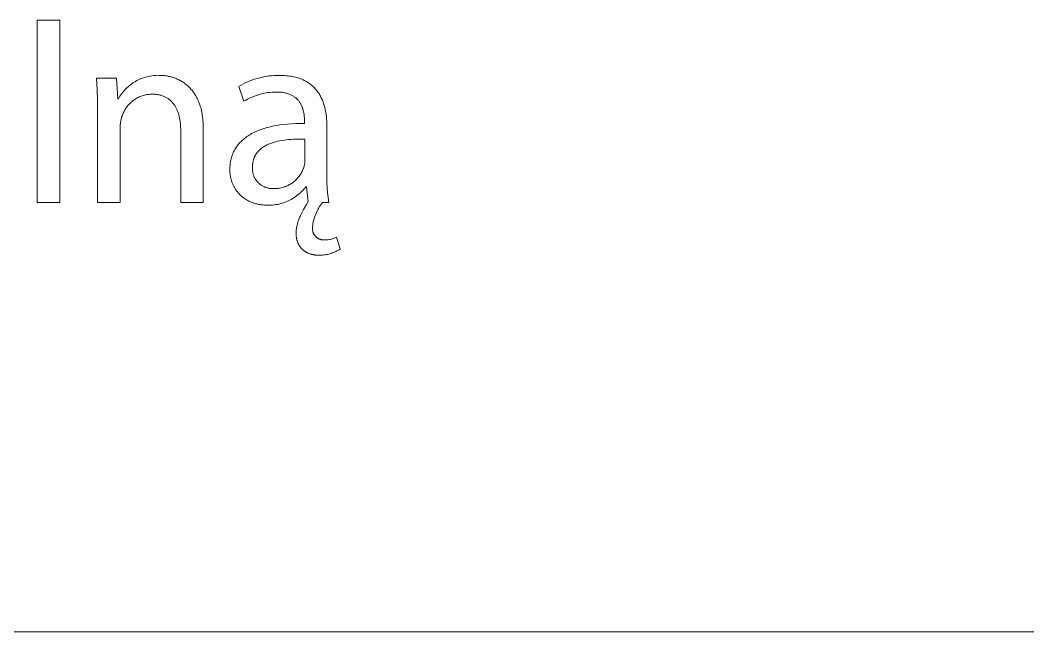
# Model space of a CAD drawing. Header units: millimetres. Extents: x 1348 to 6197, y -150 to 3238.
# Drawn here: x 5793.9 to 5984.7, y -149.9 to -34.2 of the extents above; entities that cross this region are included whole.
import ezdxf

# ---------------------------------------------------------------- set-up
doc = ezdxf.new("R2010")
doc.units = ezdxf.units.MM
doc.header["$MEASUREMENT"] = 0
doc.layers.add('Domyślny', color=7, linetype='Continuous', true_color=0x000000)

msp = doc.modelspace()

# ---------------------------------------------------------------- linework, layer by layer
at = {"layer": 'Domyślny', "color": 18, "lineweight": 15, "true_color": 0x000000}
for p, q in [((5797.17, -34.17), (5801.43, -34.17)), ((5797.17, -68.64), (5797.17, -34.17)), ((5801.43, -34.17), (5801.43, -68.64)), ((5808.51, -47.26), (5808.39, -45.14)), ((5808.39, -45.14), (5812.19, -45.14)), ((5812.19, -45.14), (5812.43, -49.03)), ((5815.54, -45.89), (5815.79, -45.74)), ((5815.79, -45.74), (5816.05, -45.6)), ((5816.05, -45.6), (5816.31, -45.46)), ((5816.31, -45.46), (5816.58, -45.34)), ((5816.58, -45.34), (5816.85, -45.23)), ((5816.85, -45.23), (5817.12, -45.12)), ((5817.12, -45.12), (5817.4, -45.03)), ((5817.4, -45.03), (5817.68, -44.94)), ((5817.68, -44.94), (5817.96, -44.86)), ((5817.96, -44.86), (5818.25, -44.8)), ((5818.25, -44.8), (5818.54, -44.74)), ((5818.54, -44.74), (5818.83, -44.69)), ((5818.83, -44.69), (5819.12, -44.66)), ((5819.12, -44.66), (5819.41, -44.63)), ((5819.41, -44.63), (5819.71, -44.61)), ((5819.71, -44.61), (5820, -44.6)), ((5820, -44.6), (5820.29, -44.61)), ((5820.29, -44.61), (5820.45, -44.61)), ((5820.45, -44.61), (5820.6, -44.61)), ((5820.6, -44.61), (5820.76, -44.62)), ((5820.76, -44.62), (5820.92, -44.63)), ((5820.92, -44.63), (5821.09, -44.64)), ((5821.09, -44.64), (5821.25, -44.66)), ((5821.25, -44.66), (5821.42, -44.68)), ((5821.42, -44.68), (5821.59, -44.71)), ((5821.59, -44.71), (5821.75, -44.73)), ((5821.75, -44.73), (5821.93, -44.77)), ((5821.93, -44.77), (5822.1, -44.8)), ((5822.1, -44.8), (5822.27, -44.84)), ((5822.27, -44.84), (5822.44, -44.88)), ((5822.44, -44.88), (5822.62, -44.93)), ((5822.62, -44.93), (5822.79, -44.98)), ((5822.79, -44.98), (5822.97, -45.04)), ((5822.97, -45.04), (5823.14, -45.1)), ((5823.14, -45.1), (5823.31, -45.16)), ((5823.31, -45.16), (5823.49, -45.23)), ((5823.49, -45.23), (5823.66, -45.31)), ((5823.66, -45.31), (5823.84, -45.38)), ((5823.84, -45.38), (5824.01, -45.47)), ((5824.01, -45.47), (5824.18, -45.56)), ((5824.18, -45.56), (5824.35, -45.65)), ((5824.35, -45.65), (5824.52, -45.75)), ((5824.52, -45.75), (5824.69, -45.85)), ((5836.68, -45.98), (5837.14, -45.78)), ((5837.14, -45.78), (5837.61, -45.59)), ((5837.61, -45.59), (5838.08, -45.41)), ((5838.08, -45.41), (5838.56, -45.26)), ((5838.56, -45.26), (5839.05, -45.12)), ((5839.05, -45.12), (5839.54, -44.99)), ((5839.54, -44.99), (5840.04, -44.89)), ((5840.04, -44.89), (5840.53, -44.8)), ((5840.53, -44.8), (5841.03, -44.73)), ((5841.03, -44.73), (5841.54, -44.67)), ((5841.54, -44.67), (5842.04, -44.63)), ((5842.04, -44.63), (5842.55, -44.61)), ((5842.55, -44.61), (5843.05, -44.61)), ((5843.05, -44.61), (5843.39, -44.62)), ((5843.39, -44.62), (5843.71, -44.63)), ((5843.71, -44.63), (5844.03, -44.64)), ((5844.03, -44.64), (5844.34, -44.67)), ((5844.34, -44.67), (5844.64, -44.7)), ((5844.64, -44.7), (5844.94, -44.74)), ((5844.94, -44.74), (5845.22, -44.78)), ((5845.22, -44.78), (5845.5, -44.83)), ((5845.5, -44.83), (5845.77, -44.89)), ((5845.77, -44.89), (5846.04, -44.95)), ((5846.04, -44.95), (5846.3, -45.02)), ((5846.3, -45.02), (5846.55, -45.1)), ((5846.55, -45.1), (5846.79, -45.18)), ((5846.79, -45.18), (5847.03, -45.26)), ((5847.03, -45.26), (5847.26, -45.36)), ((5847.26, -45.36), (5847.48, -45.45)), ((5847.48, -45.45), (5847.7, -45.56)), ((5847.7, -45.56), (5847.91, -45.66)), ((5847.91, -45.66), (5848.11, -45.78)), ((5848.11, -45.78), (5848.31, -45.89)), ((5808.58, -49.39), (5808.51, -47.26)), ((5813.35, -47.82), (5813.53, -47.59)), ((5813.53, -47.59), (5813.73, -47.37)), ((5813.73, -47.37), (5813.93, -47.16)), ((5813.93, -47.16), (5814.14, -46.96)), ((5814.14, -46.96), (5814.36, -46.76)), ((5814.36, -46.76), (5814.58, -46.57)), ((5814.58, -46.57), (5814.81, -46.39)), ((5814.81, -46.39), (5815.05, -46.21)), ((5815.05, -46.21), (5815.29, -46.04)), ((5815.29, -46.04), (5815.54, -45.89)), ((5824.69, -45.85), (5824.86, -45.96)), ((5824.86, -45.96), (5825.02, -46.08)), ((5825.02, -46.08), (5825.19, -46.2)), ((5825.19, -46.2), (5825.35, -46.32)), ((5825.35, -46.32), (5825.51, -46.45)), ((5825.51, -46.45), (5825.67, -46.59)), ((5825.67, -46.59), (5825.82, -46.73)), ((5825.82, -46.73), (5825.97, -46.88)), ((5825.97, -46.88), (5826.12, -47.04)), ((5826.12, -47.04), (5826.27, -47.2)), ((5826.27, -47.2), (5826.41, -47.37)), ((5826.41, -47.37), (5826.55, -47.54)), ((5826.55, -47.54), (5826.69, -47.72)), ((5835.34, -46.7), (5835.77, -46.44)), ((5836.3, -49.52), (5835.34, -46.7)), ((5835.77, -46.44), (5836.22, -46.21)), ((5836.22, -46.21), (5836.68, -45.98)), ((5848.31, -45.89), (5848.5, -46.02)), ((5848.5, -46.02), (5848.69, -46.14)), ((5848.69, -46.14), (5848.86, -46.28)), ((5848.86, -46.28), (5849.04, -46.41)), ((5849.04, -46.41), (5849.2, -46.56)), ((5849.2, -46.56), (5849.37, -46.7)), ((5849.37, -46.7), (5849.52, -46.85)), ((5849.52, -46.85), (5849.67, -47)), ((5849.67, -47), (5849.81, -47.16)), ((5849.81, -47.16), (5849.95, -47.32)), ((5849.95, -47.32), (5850.09, -47.49)), ((5850.09, -47.49), (5850.21, -47.66)), ((5850.21, -47.66), (5850.34, -47.83)), ((5808.58, -51.52), (5808.58, -49.39)), ((5812.43, -49.03), (5812.53, -49.03)), ((5812.53, -49.03), (5812.67, -48.78)), ((5812.67, -48.78), (5812.83, -48.53)), ((5812.83, -48.53), (5812.99, -48.29)), ((5812.99, -48.29), (5813.17, -48.05)), ((5813.17, -48.05), (5813.35, -47.82)), ((5815.07, -49.59), (5814.91, -49.73)), ((5815.23, -49.46), (5815.07, -49.59)), ((5815.39, -49.33), (5815.23, -49.46)), ((5815.56, -49.21), (5815.39, -49.33)), ((5815.74, -49.09), (5815.56, -49.21)), ((5815.92, -48.99), (5815.74, -49.09)), ((5816.1, -48.88), (5815.92, -48.99)), ((5816.29, -48.79), (5816.1, -48.88)), ((5816.47, -48.7), (5816.29, -48.79)), ((5816.67, -48.62), (5816.47, -48.7)), ((5816.86, -48.54), (5816.67, -48.62)), ((5817.06, -48.47), (5816.86, -48.54)), ((5817.26, -48.41), (5817.06, -48.47)), ((5817.46, -48.35), (5817.26, -48.41)), ((5817.66, -48.3), (5817.46, -48.35)), ((5817.87, -48.26), (5817.66, -48.3)), ((5818.07, -48.23), (5817.87, -48.26)), ((5818.28, -48.2), (5818.07, -48.23)), ((5818.49, -48.18), (5818.28, -48.2)), ((5818.69, -48.17), (5818.49, -48.18)), ((5818.9, -48.16), (5818.69, -48.17)), ((5819.09, -48.16), (5818.9, -48.16)), ((5819.27, -48.17), (5819.09, -48.16)), ((5819.45, -48.18), (5819.27, -48.17)), ((5819.62, -48.2), (5819.45, -48.18)), ((5819.8, -48.22), (5819.62, -48.2)), ((5819.96, -48.24), (5819.8, -48.22)), ((5820.13, -48.27), (5819.96, -48.24)), ((5820.29, -48.3), (5820.13, -48.27)), ((5820.44, -48.34), (5820.29, -48.3)), ((5820.6, -48.38), (5820.44, -48.34)), ((5820.75, -48.43), (5820.6, -48.38)), ((5820.89, -48.48), (5820.75, -48.43)), ((5821.03, -48.53), (5820.89, -48.48)), ((5821.17, -48.59), (5821.03, -48.53)), ((5821.31, -48.65), (5821.17, -48.59)), ((5821.44, -48.71), (5821.31, -48.65)), ((5821.57, -48.78), (5821.44, -48.71)), ((5821.7, -48.85), (5821.57, -48.78)), ((5821.82, -48.93), (5821.7, -48.85)), ((5821.94, -49.01), (5821.82, -48.93)), ((5822.05, -49.09), (5821.94, -49.01)), ((5822.16, -49.17), (5822.05, -49.09)), ((5822.27, -49.26), (5822.16, -49.17)), ((5822.38, -49.36), (5822.27, -49.26)), ((5822.48, -49.45), (5822.38, -49.36)), ((5822.58, -49.55), (5822.48, -49.45)), ((5822.68, -49.65), (5822.58, -49.55)), ((5826.69, -47.72), (5826.83, -47.91)), ((5826.83, -47.91), (5826.96, -48.1)), ((5826.96, -48.1), (5827.08, -48.3)), ((5827.08, -48.3), (5827.21, -48.51)), ((5827.21, -48.51), (5827.32, -48.72)), ((5827.32, -48.72), (5827.44, -48.94)), ((5827.44, -48.94), (5827.55, -49.17)), ((5827.55, -49.17), (5827.65, -49.41)), ((5827.65, -49.41), (5827.75, -49.65)), ((5836.65, -49.31), (5836.3, -49.52)), ((5837, -49.12), (5836.65, -49.31)), ((5837.36, -48.94), (5837, -49.12)), ((5837.73, -48.77), (5837.36, -48.94)), ((5838.1, -48.61), (5837.73, -48.77)), ((5838.48, -48.47), (5838.1, -48.61)), ((5838.86, -48.34), (5838.48, -48.47)), ((5839.24, -48.22), (5838.86, -48.34)), ((5839.63, -48.11), (5839.24, -48.22)), ((5840.02, -48.02), (5839.63, -48.11)), ((5840.42, -47.94), (5840.02, -48.02)), ((5840.82, -47.88), (5840.42, -47.94)), ((5841.22, -47.83), (5840.82, -47.88)), ((5841.62, -47.79), (5841.22, -47.83)), ((5842.02, -47.77), (5841.62, -47.79)), ((5842.42, -47.76), (5842.02, -47.77)), ((5842.65, -47.76), (5842.42, -47.76)), ((5842.86, -47.77), (5842.65, -47.76)), ((5843.07, -47.78), (5842.86, -47.77)), ((5843.27, -47.8), (5843.07, -47.78)), ((5843.47, -47.82), (5843.27, -47.8)), ((5843.66, -47.85), (5843.47, -47.82)), ((5843.85, -47.88), (5843.66, -47.85)), ((5844.03, -47.92), (5843.85, -47.88)), ((5844.21, -47.95), (5844.03, -47.92)), ((5844.37, -48), (5844.21, -47.95)), ((5844.54, -48.05), (5844.37, -48)), ((5844.7, -48.1), (5844.54, -48.05)), ((5844.85, -48.15), (5844.7, -48.1)), ((5845, -48.21), (5844.85, -48.15)), ((5845.14, -48.27), (5845, -48.21)), ((5845.28, -48.34), (5845.14, -48.27)), ((5845.41, -48.41), (5845.28, -48.34)), ((5845.54, -48.48), (5845.41, -48.41)), ((5845.67, -48.55), (5845.54, -48.48)), ((5845.79, -48.63), (5845.67, -48.55)), ((5845.9, -48.71), (5845.79, -48.63)), ((5846.01, -48.8), (5845.9, -48.71)), ((5846.12, -48.88), (5846.01, -48.8)), ((5846.22, -48.97), (5846.12, -48.88)), ((5846.32, -49.06), (5846.22, -48.97)), ((5846.41, -49.16), (5846.32, -49.06)), ((5846.5, -49.25), (5846.41, -49.16)), ((5846.58, -49.35), (5846.5, -49.25)), ((5846.67, -49.45), (5846.58, -49.35)), ((5846.74, -49.55), (5846.67, -49.45)), ((5846.82, -49.65), (5846.74, -49.55)), ((5850.34, -47.83), (5850.45, -48)), ((5850.45, -48), (5850.57, -48.18)), ((5850.57, -48.18), (5850.67, -48.36)), ((5850.67, -48.36), (5850.78, -48.55)), ((5850.78, -48.55), (5850.87, -48.74)), ((5850.87, -48.74), (5850.97, -48.93)), ((5850.97, -48.93), (5851.05, -49.12)), ((5851.05, -49.12), (5851.14, -49.31)), ((5851.14, -49.31), (5851.22, -49.51)), ((5851.22, -49.51), (5851.29, -49.71)), ((5813.63, -51.36), (5813.53, -51.55)), ((5813.73, -51.18), (5813.63, -51.36)), ((5813.84, -51), (5813.73, -51.18)), ((5813.95, -50.83), (5813.84, -51)), ((5814.07, -50.66), (5813.95, -50.83)), ((5814.2, -50.49), (5814.07, -50.66)), ((5814.33, -50.33), (5814.2, -50.49)), ((5814.47, -50.17), (5814.33, -50.33)), ((5814.61, -50.02), (5814.47, -50.17)), ((5814.76, -49.87), (5814.61, -50.02)), ((5814.91, -49.73), (5814.76, -49.87)), ((5822.77, -49.76), (5822.68, -49.65)), ((5822.86, -49.87), (5822.77, -49.76)), ((5822.95, -49.98), (5822.86, -49.87)), ((5823.04, -50.09), (5822.95, -49.98)), ((5823.12, -50.21), (5823.04, -50.09)), ((5823.2, -50.33), (5823.12, -50.21)), ((5823.27, -50.45), (5823.2, -50.33)), ((5823.35, -50.58), (5823.27, -50.45)), ((5823.42, -50.7), (5823.35, -50.58)), ((5823.48, -50.83), (5823.42, -50.7)), ((5823.55, -50.97), (5823.48, -50.83)), ((5823.61, -51.1), (5823.55, -50.97)), ((5823.67, -51.24), (5823.61, -51.1)), ((5823.72, -51.38), (5823.67, -51.24)), ((5823.78, -51.52), (5823.72, -51.38)), ((5827.75, -49.65), (5827.85, -49.9)), ((5827.85, -49.9), (5827.94, -50.16)), ((5827.94, -50.16), (5828.03, -50.42)), ((5828.03, -50.42), (5828.11, -50.69)), ((5828.11, -50.69), (5828.18, -50.97)), ((5828.18, -50.97), (5828.25, -51.26)), ((5828.25, -51.26), (5828.31, -51.56)), ((5846.89, -49.76), (5846.82, -49.65)), ((5846.95, -49.86), (5846.89, -49.76)), ((5847.02, -49.97), (5846.95, -49.86)), ((5847.08, -50.08), (5847.02, -49.97)), ((5847.14, -50.18), (5847.08, -50.08)), ((5847.19, -50.29), (5847.14, -50.18)), ((5847.24, -50.41), (5847.19, -50.29)), ((5847.29, -50.52), (5847.24, -50.41)), ((5847.33, -50.63), (5847.29, -50.52)), ((5847.37, -50.74), (5847.33, -50.63)), ((5847.41, -50.86), (5847.37, -50.74)), ((5847.45, -50.97), (5847.41, -50.86)), ((5847.48, -51.08), (5847.45, -50.97)), ((5847.52, -51.2), (5847.48, -51.08)), ((5847.54, -51.31), (5847.52, -51.2)), ((5847.57, -51.42), (5847.54, -51.31)), ((5847.6, -51.54), (5847.57, -51.42)), ((5851.29, -49.71), (5851.36, -49.91)), ((5851.36, -49.91), (5851.43, -50.12)), ((5851.43, -50.12), (5851.49, -50.33)), ((5851.49, -50.33), (5851.55, -50.53)), ((5851.55, -50.53), (5851.6, -50.74)), ((5851.6, -50.74), (5851.65, -50.95)), ((5851.65, -50.95), (5851.7, -51.17)), ((5851.7, -51.17), (5851.74, -51.38)), ((5851.74, -51.38), (5851.78, -51.6)), ((5808.58, -68.65), (5808.58, -51.52)), ((5812.97, -53.31), (5812.94, -53.51)), ((5813.01, -53.11), (5812.97, -53.31)), ((5813.05, -52.91), (5813.01, -53.11)), ((5813.1, -52.71), (5813.05, -52.91)), ((5813.15, -52.52), (5813.1, -52.71)), ((5813.22, -52.32), (5813.15, -52.52)), ((5813.29, -52.12), (5813.22, -52.32)), ((5813.36, -51.93), (5813.29, -52.12)), ((5813.44, -51.74), (5813.36, -51.93)), ((5813.53, -51.55), (5813.44, -51.74)), ((5823.83, -51.66), (5823.78, -51.52)), ((5823.88, -51.81), (5823.83, -51.66)), ((5823.92, -51.96), (5823.88, -51.81)), ((5823.97, -52.11), (5823.92, -51.96)), ((5824.01, -52.26), (5823.97, -52.11)), ((5824.04, -52.42), (5824.01, -52.26)), ((5824.11, -52.73), (5824.04, -52.42)), ((5824.17, -53.05), (5824.11, -52.73)), ((5824.22, -53.38), (5824.17, -53.05)), ((5824.26, -53.72), (5824.22, -53.38)), ((5828.31, -51.56), (5828.37, -51.86)), ((5828.37, -51.86), (5828.42, -52.18)), ((5828.42, -52.18), (5828.47, -52.5)), ((5828.47, -52.5), (5828.5, -52.83)), ((5828.5, -52.83), (5828.53, -53.17)), ((5828.53, -53.17), (5828.56, -53.51)), ((5847.64, -51.76), (5847.6, -51.54)), ((5847.67, -51.98), (5847.64, -51.76)), ((5847.7, -52.2), (5847.67, -51.98)), ((5847.72, -52.41), (5847.7, -52.2)), ((5847.74, -52.62), (5847.72, -52.41)), ((5847.75, -52.82), (5847.74, -52.62)), ((5847.75, -53.02), (5847.75, -52.82)), ((5847.75, -53.2), (5847.75, -53.02)), ((5847.75, -53.69), (5847.75, -53.2)), ((5851.78, -51.6), (5851.84, -52.03)), ((5851.84, -52.03), (5851.9, -52.47)), ((5851.9, -52.47), (5851.94, -52.91)), ((5851.94, -52.91), (5851.96, -53.35)), ((5851.96, -53.35), (5851.98, -53.79)), ((5812.89, -53.91), (5812.88, -54.12)), ((5812.88, -54.12), (5812.88, -54.32)), ((5812.88, -54.32), (5812.88, -54.52)), ((5812.88, -54.52), (5812.88, -68.65)), ((5812.91, -53.71), (5812.89, -53.91)), ((5812.94, -53.51), (5812.91, -53.71)), ((5824.29, -54.06), (5824.26, -53.72)), ((5824.31, -54.4), (5824.29, -54.06)), ((5824.33, -54.75), (5824.31, -54.4)), ((5824.33, -55.1), (5824.33, -54.75)), ((5824.33, -68.65), (5824.33, -55.1)), ((5828.56, -53.51), (5828.58, -53.87)), ((5828.58, -53.87), (5828.59, -54.23)), ((5828.59, -54.23), (5828.59, -54.6)), ((5828.59, -54.6), (5828.59, -68.65)), ((5838.24, -55.39), (5838.5, -55.27)), ((5838.5, -55.27), (5838.76, -55.15)), ((5838.76, -55.15), (5839.03, -55.04)), ((5839.03, -55.04), (5839.3, -54.94)), ((5839.3, -54.94), (5839.58, -54.83)), ((5839.58, -54.83), (5839.87, -54.73)), ((5839.87, -54.73), (5840.16, -54.64)), ((5840.16, -54.64), (5840.46, -54.55)), ((5840.46, -54.55), (5840.77, -54.46)), ((5840.77, -54.46), (5841.08, -54.38)), ((5841.08, -54.38), (5841.72, -54.23)), ((5841.72, -54.23), (5842.39, -54.1)), ((5842.39, -54.1), (5843.09, -53.99)), ((5843.09, -53.99), (5843.8, -53.89)), ((5843.8, -53.89), (5844.55, -53.82)), ((5844.55, -53.82), (5845.31, -53.76)), ((5845.31, -53.76), (5846.1, -53.72)), ((5846.1, -53.72), (5846.92, -53.69)), ((5846.92, -53.69), (5847.75, -53.69)), ((5851.98, -53.79), (5851.98, -54.24)), ((5851.98, -54.24), (5851.98, -63.02)), ((5835.54, -57.33), (5835.71, -57.16)), ((5835.71, -57.16), (5835.88, -56.99)), ((5835.88, -56.99), (5836.06, -56.82)), ((5836.06, -56.82), (5836.25, -56.66)), ((5836.25, -56.66), (5836.45, -56.5)), ((5836.45, -56.5), (5836.65, -56.35)), ((5836.65, -56.35), (5836.85, -56.2)), ((5836.85, -56.2), (5837.07, -56.05)), ((5837.07, -56.05), (5837.29, -55.91)), ((5837.29, -55.91), (5837.52, -55.77)), ((5837.52, -55.77), (5837.75, -55.64)), ((5837.75, -55.64), (5838, -55.51)), ((5838, -55.51), (5838.24, -55.39)), ((5842.27, -57.18), (5842.07, -57.24)), ((5842.66, -57.09), (5842.27, -57.18)), ((5843.07, -57), (5842.66, -57.09)), ((5843.49, -56.92), (5843.07, -57)), ((5843.91, -56.86), (5843.49, -56.92)), ((5844.34, -56.8), (5843.91, -56.86)), ((5844.77, -56.76), (5844.34, -56.8)), ((5845.21, -56.72), (5844.77, -56.76)), ((5845.65, -56.69), (5845.21, -56.72)), ((5846.09, -56.67), (5845.65, -56.69)), ((5846.97, -56.65), (5846.09, -56.67)), ((5847.85, -56.66), (5846.97, -56.65)), ((5847.85, -60.73), (5847.85, -56.66)), ((5834.24, -59.29), (5834.34, -59.08)), ((5834.34, -59.08), (5834.45, -58.87)), ((5834.45, -58.87), (5834.56, -58.66)), ((5834.56, -58.66), (5834.68, -58.46)), ((5834.68, -58.46), (5834.8, -58.26)), ((5834.8, -58.26), (5834.94, -58.07)), ((5834.94, -58.07), (5835.08, -57.88)), ((5835.08, -57.88), (5835.22, -57.69)), ((5835.22, -57.69), (5835.38, -57.51)), ((5835.38, -57.51), (5835.54, -57.33)), ((5838.87, -59.11), (5838.82, -59.18)), ((5838.93, -59.05), (5838.87, -59.11)), ((5838.98, -58.98), (5838.93, -59.05)), ((5839.04, -58.92), (5838.98, -58.98)), ((5839.1, -58.86), (5839.04, -58.92)), ((5839.16, -58.8), (5839.1, -58.86)), ((5839.22, -58.74), (5839.16, -58.8)), ((5839.29, -58.68), (5839.22, -58.74)), ((5839.35, -58.62), (5839.29, -58.68)), ((5839.42, -58.56), (5839.35, -58.62)), ((5839.48, -58.51), (5839.42, -58.56)), ((5839.55, -58.45), (5839.48, -58.51)), ((5839.69, -58.34), (5839.55, -58.45)), ((5839.84, -58.24), (5839.69, -58.34)), ((5839.98, -58.14), (5839.84, -58.24)), ((5840.14, -58.05), (5839.98, -58.14)), ((5840.3, -57.96), (5840.14, -58.05)), ((5840.46, -57.87), (5840.3, -57.96)), ((5840.62, -57.78), (5840.46, -57.87)), ((5840.79, -57.7), (5840.62, -57.78)), ((5840.96, -57.63), (5840.79, -57.7)), ((5841.14, -57.55), (5840.96, -57.63)), ((5841.32, -57.48), (5841.14, -57.55)), ((5841.5, -57.42), (5841.32, -57.48)), ((5841.69, -57.36), (5841.5, -57.42)), ((5841.88, -57.3), (5841.69, -57.36)), ((5842.07, -57.24), (5841.88, -57.3)), ((5833.72, -61.14), (5833.76, -60.9)), ((5833.76, -60.9), (5833.8, -60.66)), ((5833.8, -60.66), (5833.86, -60.42)), ((5833.86, -60.42), (5833.92, -60.19)), ((5833.92, -60.19), (5833.99, -59.96)), ((5833.99, -59.96), (5834.07, -59.73)), ((5834.07, -59.73), (5834.15, -59.51)), ((5834.15, -59.51), (5834.24, -59.29)), ((5838, -61.03), (5837.98, -61.13)), ((5838.01, -60.94), (5838, -61.03)), ((5838.03, -60.85), (5838.01, -60.94)), ((5838.05, -60.75), (5838.03, -60.85)), ((5838.08, -60.66), (5838.05, -60.75)), ((5838.1, -60.57), (5838.08, -60.66)), ((5838.13, -60.49), (5838.1, -60.57)), ((5838.16, -60.4), (5838.13, -60.49)), ((5838.18, -60.32), (5838.16, -60.4)), ((5838.22, -60.23), (5838.18, -60.32)), ((5838.25, -60.15), (5838.22, -60.23)), ((5838.28, -60.07), (5838.25, -60.15)), ((5838.32, -59.99), (5838.28, -60.07)), ((5838.36, -59.91), (5838.32, -59.99)), ((5838.4, -59.83), (5838.36, -59.91)), ((5838.44, -59.75), (5838.4, -59.83)), ((5838.48, -59.68), (5838.44, -59.75)), ((5838.52, -59.6), (5838.48, -59.68)), ((5838.57, -59.53), (5838.52, -59.6)), ((5838.62, -59.46), (5838.57, -59.53)), ((5838.66, -59.39), (5838.62, -59.46)), ((5838.71, -59.32), (5838.66, -59.39)), ((5838.76, -59.25), (5838.71, -59.32)), ((5838.82, -59.18), (5838.76, -59.25)), ((5847.82, -61.14), (5847.84, -61)), ((5847.84, -61), (5847.85, -60.87)), ((5847.85, -60.87), (5847.85, -60.73)), ((5833.62, -62.42), (5833.63, -62.16)), ((5833.63, -62.58), (5833.62, -62.42)), ((5833.63, -62.16), (5833.64, -61.9)), ((5833.63, -62.74), (5833.63, -62.58)), ((5833.64, -62.9), (5833.63, -62.74)), ((5833.64, -61.9), (5833.66, -61.64)), ((5833.65, -63.06), (5833.64, -62.9)), ((5833.66, -61.64), (5833.68, -61.39)), ((5833.68, -61.39), (5833.72, -61.14)), ((5837.92, -61.94), (5837.91, -62.07)), ((5837.91, -62.07), (5837.91, -62.2)), ((5837.91, -62.2), (5837.91, -62.33)), ((5837.91, -62.33), (5837.91, -62.46)), ((5837.91, -62.46), (5837.92, -62.59)), ((5837.93, -61.62), (5837.92, -61.73)), ((5837.92, -61.73), (5837.92, -61.83)), ((5837.92, -61.83), (5837.92, -61.94)), ((5837.92, -62.59), (5837.93, -62.72)), ((5837.94, -61.42), (5837.93, -61.52)), ((5837.93, -61.52), (5837.93, -61.62)), ((5837.93, -62.72), (5837.95, -62.85)), ((5837.95, -61.32), (5837.94, -61.42)), ((5837.97, -61.22), (5837.95, -61.32)), ((5837.95, -62.85), (5837.98, -62.98)), ((5837.98, -61.13), (5837.97, -61.22)), ((5847.2, -63), (5847.3, -62.82)), ((5847.3, -62.82), (5847.38, -62.64)), ((5847.38, -62.64), (5847.47, -62.46)), ((5847.47, -62.46), (5847.54, -62.27)), ((5847.54, -62.27), (5847.61, -62.08)), ((5847.61, -62.08), (5847.65, -61.95)), ((5847.65, -61.95), (5847.69, -61.82)), ((5847.69, -61.82), (5847.73, -61.69)), ((5847.73, -61.69), (5847.76, -61.55)), ((5847.76, -61.55), (5847.78, -61.42)), ((5847.78, -61.42), (5847.81, -61.28)), ((5847.81, -61.28), (5847.82, -61.14)), ((5833.67, -63.22), (5833.65, -63.06)), ((5833.69, -63.38), (5833.67, -63.22)), ((5833.71, -63.53), (5833.69, -63.38)), ((5833.74, -63.69), (5833.71, -63.53)), ((5833.77, -63.85), (5833.74, -63.69)), ((5833.8, -64), (5833.77, -63.85)), ((5833.84, -64.16), (5833.8, -64)), ((5833.88, -64.31), (5833.84, -64.16)), ((5833.92, -64.46), (5833.88, -64.31)), ((5833.97, -64.62), (5833.92, -64.46)), ((5834.02, -64.77), (5833.97, -64.62)), ((5834.08, -64.92), (5834.02, -64.77)), ((5837.98, -62.98), (5838, -63.1)), ((5838, -63.1), (5838.03, -63.23)), ((5838.03, -63.23), (5838.07, -63.35)), ((5838.07, -63.35), (5838.11, -63.48)), ((5838.11, -63.48), (5838.15, -63.6)), ((5838.15, -63.6), (5838.2, -63.72)), ((5838.2, -63.72), (5838.25, -63.84)), ((5838.25, -63.84), (5838.31, -63.96)), ((5838.31, -63.96), (5838.37, -64.07)), ((5838.37, -64.07), (5838.44, -64.19)), ((5838.44, -64.19), (5838.5, -64.3)), ((5838.5, -64.3), (5838.58, -64.4)), ((5838.58, -64.4), (5838.65, -64.51)), ((5838.65, -64.51), (5838.73, -64.61)), ((5838.73, -64.61), (5838.82, -64.71)), ((5838.82, -64.71), (5838.9, -64.81)), ((5838.9, -64.81), (5838.99, -64.91)), ((5845.5, -64.92), (5845.66, -64.8)), ((5845.66, -64.8), (5845.81, -64.68)), ((5845.81, -64.68), (5845.97, -64.55)), ((5845.97, -64.55), (5846.11, -64.41)), ((5846.11, -64.41), (5846.26, -64.27)), ((5846.26, -64.27), (5846.39, -64.13)), ((5846.39, -64.13), (5846.52, -63.98)), ((5846.52, -63.98), (5846.65, -63.82)), ((5846.65, -63.82), (5846.77, -63.67)), ((5846.77, -63.67), (5846.89, -63.5)), ((5846.89, -63.5), (5847, -63.34)), ((5847, -63.34), (5847.11, -63.17)), ((5847.11, -63.17), (5847.2, -63)), ((5851.98, -63.02), (5851.98, -63.96)), ((5851.98, -63.96), (5852, -64.9)), ((5834.14, -65.06), (5834.08, -64.92)), ((5834.2, -65.21), (5834.14, -65.06)), ((5834.27, -65.36), (5834.2, -65.21)), ((5834.33, -65.5), (5834.27, -65.36)), ((5834.41, -65.64), (5834.33, -65.5)), ((5834.48, -65.78), (5834.41, -65.64)), ((5834.56, -65.92), (5834.48, -65.78)), ((5834.65, -66.06), (5834.56, -65.92)), ((5834.73, -66.19), (5834.65, -66.06)), ((5834.82, -66.32), (5834.73, -66.19)), ((5834.92, -66.45), (5834.82, -66.32)), ((5835.01, -66.58), (5834.92, -66.45)), ((5835.11, -66.71), (5835.01, -66.58)), ((5835.22, -66.83), (5835.11, -66.71)), ((5838.99, -64.91), (5839.08, -65)), ((5839.08, -65), (5839.18, -65.08)), ((5839.18, -65.08), (5839.28, -65.17)), ((5839.28, -65.17), (5839.38, -65.25)), ((5839.38, -65.25), (5839.49, -65.33)), ((5839.49, -65.33), (5839.59, -65.4)), ((5839.59, -65.4), (5839.7, -65.47)), ((5839.7, -65.47), (5839.81, -65.54)), ((5839.81, -65.54), (5839.93, -65.6)), ((5839.93, -65.6), (5840.04, -65.66)), ((5840.04, -65.66), (5840.16, -65.71)), ((5840.16, -65.71), (5840.28, -65.76)), ((5840.28, -65.76), (5840.4, -65.81)), ((5840.4, -65.81), (5840.53, -65.85)), ((5840.53, -65.85), (5840.65, -65.89)), ((5840.65, -65.89), (5840.78, -65.92)), ((5840.78, -65.92), (5840.9, -65.95)), ((5840.9, -65.95), (5841.03, -65.98)), ((5841.03, -65.98), (5841.16, -66)), ((5841.16, -66), (5841.29, -66.01)), ((5841.29, -66.01), (5841.42, -66.02)), ((5841.42, -66.02), (5841.55, -66.03)), ((5841.55, -66.03), (5841.68, -66.03)), ((5841.68, -66.03), (5841.81, -66.03)), ((5841.81, -66.03), (5841.94, -66.02)), ((5841.94, -66.02), (5842.14, -66.03)), ((5842.14, -66.03), (5842.34, -66.02)), ((5842.34, -66.02), (5842.54, -66.01)), ((5842.54, -66.01), (5842.74, -65.99)), ((5842.74, -65.99), (5842.94, -65.96)), ((5842.94, -65.96), (5843.13, -65.93)), ((5843.13, -65.93), (5843.33, -65.89)), ((5843.33, -65.89), (5843.52, -65.85)), ((5843.52, -65.85), (5843.71, -65.79)), ((5843.71, -65.79), (5843.9, -65.73)), ((5843.9, -65.73), (5844.09, -65.67)), ((5844.09, -65.67), (5844.28, -65.6)), ((5844.28, -65.6), (5844.46, -65.52)), ((5844.46, -65.52), (5844.64, -65.43)), ((5844.64, -65.43), (5844.82, -65.34)), ((5844.82, -65.34), (5845, -65.25)), ((5845, -65.25), (5845.17, -65.14)), ((5845.17, -65.14), (5845.34, -65.04)), ((5845.34, -65.04), (5845.5, -64.92)), ((5847.2, -66.61), (5846.98, -66.82)), ((5847.42, -66.39), (5847.2, -66.61)), ((5847.62, -66.16), (5847.42, -66.39)), ((5847.82, -65.93), (5847.62, -66.16)), ((5848.01, -65.69), (5847.82, -65.93)), ((5848.16, -65.69), (5848.01, -65.69)), ((5848.48, -68.49), (5848.16, -65.69)), ((5852, -64.9), (5852.05, -65.84)), ((5852.05, -65.84), (5852.13, -66.78)), ((5801.43, -68.64), (5797.17, -68.64)), ((5812.88, -68.65), (5808.58, -68.65)), ((5828.59, -68.65), (5824.33, -68.65)), ((5835.33, -66.96), (5835.22, -66.83)), ((5835.44, -67.08), (5835.33, -66.96)), ((5835.55, -67.19), (5835.44, -67.08)), ((5835.67, -67.31), (5835.55, -67.19)), ((5835.79, -67.42), (5835.67, -67.31)), ((5835.92, -67.53), (5835.79, -67.42)), ((5836.04, -67.63), (5835.92, -67.53)), ((5836.18, -67.74), (5836.04, -67.63)), ((5836.31, -67.84), (5836.18, -67.74)), ((5836.45, -67.94), (5836.31, -67.84)), ((5836.59, -68.03), (5836.45, -67.94)), ((5836.74, -68.12), (5836.59, -68.03)), ((5836.89, -68.21), (5836.74, -68.12)), ((5837.04, -68.29), (5836.89, -68.21)), ((5837.2, -68.38), (5837.04, -68.29)), ((5837.36, -68.45), (5837.2, -68.38)), ((5837.52, -68.53), (5837.36, -68.45)), ((5837.68, -68.6), (5837.52, -68.53)), ((5837.85, -68.66), (5837.68, -68.6)), ((5838.03, -68.73), (5837.85, -68.66)), ((5844.12, -68.6), (5843.83, -68.7)), ((5844.41, -68.48), (5844.12, -68.6)), ((5844.69, -68.36), (5844.41, -68.48)), ((5844.97, -68.22), (5844.69, -68.36)), ((5845.24, -68.08), (5844.97, -68.22)), ((5845.51, -67.93), (5845.24, -68.08)), ((5845.77, -67.77), (5845.51, -67.93)), ((5846.02, -67.59), (5845.77, -67.77)), ((5846.27, -67.41), (5846.02, -67.59)), ((5846.51, -67.23), (5846.27, -67.41)), ((5846.75, -67.03), (5846.51, -67.23)), ((5846.98, -66.82), (5846.75, -67.03)), ((5848.13, -69.04), (5848.48, -68.49)), ((5851.16, -68.64), (5850.97, -68.89)), ((5852.37, -68.64), (5851.16, -68.64)), ((5852.13, -66.78), (5852.24, -67.71)), ((5852.24, -67.71), (5852.37, -68.64)), ((5838.2, -68.79), (5838.03, -68.73)), ((5838.38, -68.84), (5838.2, -68.79)), ((5838.57, -68.89), (5838.38, -68.84)), ((5838.75, -68.94), (5838.57, -68.89)), ((5838.94, -68.98), (5838.75, -68.94)), ((5839.14, -69.02), (5838.94, -68.98)), ((5839.34, -69.06), (5839.14, -69.02)), ((5839.54, -69.09), (5839.34, -69.06)), ((5839.74, -69.11), (5839.54, -69.09)), ((5839.95, -69.13), (5839.74, -69.11)), ((5840.16, -69.15), (5839.95, -69.13)), ((5840.37, -69.16), (5840.16, -69.15)), ((5840.59, -69.17), (5840.37, -69.16)), ((5840.81, -69.17), (5840.59, -69.17)), ((5841.12, -69.17), (5840.81, -69.17)), ((5841.42, -69.16), (5841.12, -69.17)), ((5841.73, -69.14), (5841.42, -69.16)), ((5842.04, -69.11), (5841.73, -69.14)), ((5842.34, -69.07), (5842.04, -69.11)), ((5842.65, -69.02), (5842.34, -69.07)), ((5842.95, -68.95), (5842.65, -69.02)), ((5843.25, -68.88), (5842.95, -68.95)), ((5843.54, -68.8), (5843.25, -68.88)), ((5843.83, -68.7), (5843.54, -68.8)), ((5847.18, -70.72), (5847.37, -70.35)), ((5847.37, -70.35), (5847.56, -70)), ((5847.56, -70), (5847.75, -69.67)), ((5847.75, -69.67), (5848.13, -69.04)), ((5850.01, -70.55), (5849.89, -70.84)), ((5850.15, -70.26), (5850.01, -70.55)), ((5850.29, -69.97), (5850.15, -70.26)), ((5850.45, -69.7), (5850.29, -69.97)), ((5850.61, -69.42), (5850.45, -69.7)), ((5850.79, -69.16), (5850.61, -69.42)), ((5850.97, -68.89), (5850.79, -69.16)), ((5846.47, -72.52), (5846.53, -72.31)), ((5846.53, -72.31), (5846.6, -72.1)), ((5846.6, -72.1), (5846.67, -71.89)), ((5846.67, -71.89), (5846.75, -71.69)), ((5846.75, -71.69), (5846.83, -71.49)), ((5846.83, -71.49), (5846.91, -71.29)), ((5846.91, -71.29), (5847, -71.1)), ((5847, -71.1), (5847.18, -70.72)), ((5849.42, -72.36), (5849.36, -72.68)), ((5849.49, -72.05), (5849.42, -72.36)), ((5849.58, -71.74), (5849.49, -72.05)), ((5849.67, -71.44), (5849.58, -71.74)), ((5849.77, -71.14), (5849.67, -71.44)), ((5849.89, -70.84), (5849.77, -71.14)), ((5846.17, -74.39), (5846.18, -74.28)), ((5846.17, -74.5), (5846.17, -74.39)), ((5846.18, -74.16), (5846.19, -74.05)), ((5846.18, -74.28), (5846.18, -74.16)), ((5846.19, -74.05), (5846.21, -73.83)), ((5846.21, -73.83), (5846.23, -73.6)), ((5846.23, -73.6), (5846.27, -73.38)), ((5846.27, -73.38), (5846.31, -73.16)), ((5846.31, -73.16), (5846.36, -72.95)), ((5846.36, -72.95), (5846.41, -72.73)), ((5846.41, -72.73), (5846.47, -72.52)), ((5849.27, -73.31), (5849.26, -73.38)), ((5849.26, -73.38), (5849.26, -73.46)), ((5849.26, -73.46), (5849.26, -73.53)), ((5849.26, -73.53), (5849.26, -73.61)), ((5849.26, -73.61), (5849.26, -73.68)), ((5849.26, -73.68), (5849.26, -73.76)), ((5849.26, -73.76), (5849.27, -73.83)), ((5849.31, -72.99), (5849.27, -73.31)), ((5849.27, -73.83), (5849.28, -73.91)), ((5849.28, -73.91), (5849.29, -73.98)), ((5849.29, -73.98), (5849.31, -74.06)), ((5849.36, -72.68), (5849.31, -72.99)), ((5849.31, -74.06), (5849.33, -74.13)), ((5849.33, -74.13), (5849.35, -74.2)), ((5849.35, -74.2), (5849.37, -74.28)), ((5849.37, -74.28), (5849.4, -74.35)), ((5849.4, -74.35), (5849.43, -74.42)), ((5846.17, -74.63), (5846.17, -74.5)), ((5846.18, -74.75), (5846.17, -74.63)), ((5846.18, -74.87), (5846.18, -74.75)), ((5846.19, -74.99), (5846.18, -74.87)), ((5846.2, -75.11), (5846.19, -74.99)), ((5846.22, -75.22), (5846.2, -75.11)), ((5846.24, -75.34), (5846.22, -75.22)), ((5846.25, -75.45), (5846.24, -75.34)), ((5846.28, -75.56), (5846.25, -75.45)), ((5846.3, -75.67), (5846.28, -75.56)), ((5846.33, -75.77), (5846.3, -75.67)), ((5846.36, -75.88), (5846.33, -75.77)), ((5846.39, -75.98), (5846.36, -75.88)), ((5846.42, -76.08), (5846.39, -75.98)), ((5846.46, -76.18), (5846.42, -76.08)), ((5846.5, -76.28), (5846.46, -76.18)), ((5846.54, -76.37), (5846.5, -76.28)), ((5849.43, -74.42), (5849.46, -74.49)), ((5849.46, -74.49), (5849.49, -74.55)), ((5849.49, -74.55), (5849.52, -74.62)), ((5849.52, -74.62), (5849.56, -74.69)), ((5849.56, -74.69), (5849.6, -74.75)), ((5849.6, -74.75), (5849.64, -74.81)), ((5849.64, -74.81), (5849.69, -74.87)), ((5849.69, -74.87), (5849.73, -74.93)), ((5849.73, -74.93), (5849.78, -74.99)), ((5849.78, -74.99), (5849.83, -75.05)), ((5849.83, -75.05), (5849.88, -75.1)), ((5849.88, -75.1), (5849.94, -75.16)), ((5849.94, -75.16), (5849.99, -75.21)), ((5849.99, -75.21), (5850.05, -75.26)), ((5850.05, -75.26), (5850.11, -75.3)), ((5850.11, -75.3), (5850.17, -75.35)), ((5850.17, -75.35), (5850.23, -75.39)), ((5850.23, -75.39), (5850.3, -75.43)), ((5850.3, -75.43), (5850.36, -75.47)), ((5850.36, -75.47), (5850.43, -75.5)), ((5850.43, -75.5), (5850.5, -75.54)), ((5850.5, -75.54), (5850.56, -75.57)), ((5850.56, -75.57), (5850.63, -75.6)), ((5850.63, -75.6), (5850.71, -75.63)), ((5850.71, -75.63), (5850.78, -75.65)), ((5850.78, -75.65), (5850.85, -75.67)), ((5850.85, -75.67), (5850.92, -75.69)), ((5850.92, -75.69), (5851, -75.71)), ((5851, -75.71), (5851.07, -75.72)), ((5851.07, -75.72), (5851.14, -75.73)), ((5851.14, -75.73), (5851.22, -75.74)), ((5851.22, -75.74), (5851.29, -75.75)), ((5851.29, -75.75), (5851.37, -75.75)), ((5851.37, -75.75), (5851.45, -75.75)), ((5851.45, -75.75), (5851.52, -75.75)), ((5851.52, -75.75), (5851.6, -75.75)), ((5851.6, -75.75), (5851.76, -75.74)), ((5851.76, -75.74), (5851.93, -75.74)), ((5851.93, -75.74), (5852.09, -75.73)), ((5852.09, -75.73), (5852.26, -75.71)), ((5852.26, -75.71), (5852.42, -75.68)), ((5852.42, -75.68), (5852.58, -75.66)), ((5852.58, -75.66), (5852.74, -75.62)), ((5852.74, -75.62), (5852.9, -75.58)), ((5852.9, -75.58), (5853.06, -75.54)), ((5853.06, -75.54), (5853.22, -75.48)), ((5853.22, -75.48), (5853.37, -75.43)), ((5853.37, -75.43), (5853.53, -75.37)), ((5853.53, -75.37), (5853.68, -75.3)), ((5853.68, -75.3), (5853.83, -75.23)), ((5853.83, -75.23), (5854.5, -77.47)), ((5846.58, -76.47), (5846.54, -76.37)), ((5846.63, -76.56), (5846.58, -76.47)), ((5846.67, -76.65), (5846.63, -76.56)), ((5846.72, -76.74), (5846.67, -76.65)), ((5846.77, -76.82), (5846.72, -76.74)), ((5846.83, -76.91), (5846.77, -76.82)), ((5846.88, -76.99), (5846.83, -76.91)), ((5846.94, -77.07), (5846.88, -76.99)), ((5847, -77.15), (5846.94, -77.07)), ((5847.06, -77.22), (5847, -77.15)), ((5847.13, -77.3), (5847.06, -77.22)), ((5847.19, -77.37), (5847.13, -77.3)), ((5847.26, -77.44), (5847.19, -77.37)), ((5847.33, -77.51), (5847.26, -77.44)), ((5847.4, -77.57), (5847.33, -77.51)), ((5847.47, -77.64), (5847.4, -77.57)), ((5847.55, -77.7), (5847.47, -77.64)), ((5847.62, -77.76), (5847.55, -77.7)), ((5847.7, -77.82), (5847.62, -77.76)), ((5847.78, -77.88), (5847.7, -77.82)), ((5847.86, -77.93), (5847.78, -77.88)), ((5847.95, -77.98), (5847.86, -77.93)), ((5848.03, -78.03), (5847.95, -77.98)), ((5848.12, -78.08), (5848.03, -78.03)), ((5848.21, -78.13), (5848.12, -78.08)), ((5848.3, -78.17), (5848.21, -78.13)), ((5848.39, -78.22), (5848.3, -78.17)), ((5853.25, -78.13), (5853.03, -78.21)), ((5853.47, -78.04), (5853.25, -78.13)), ((5853.68, -77.94), (5853.47, -78.04)), ((5853.89, -77.83), (5853.68, -77.94)), ((5854.1, -77.72), (5853.89, -77.83)), ((5854.3, -77.6), (5854.1, -77.72)), ((5854.5, -77.47), (5854.3, -77.6)), ((5848.48, -78.26), (5848.39, -78.22)), ((5848.57, -78.3), (5848.48, -78.26)), ((5848.67, -78.33), (5848.57, -78.3)), ((5848.77, -78.37), (5848.67, -78.33)), ((5848.86, -78.4), (5848.77, -78.37)), ((5848.96, -78.43), (5848.86, -78.4)), ((5849.07, -78.46), (5848.96, -78.43)), ((5849.17, -78.48), (5849.07, -78.46)), ((5849.27, -78.51), (5849.17, -78.48)), ((5849.38, -78.53), (5849.27, -78.51)), ((5849.48, -78.55), (5849.38, -78.53)), ((5849.59, -78.57), (5849.48, -78.55)), ((5849.7, -78.58), (5849.59, -78.57)), ((5849.81, -78.6), (5849.7, -78.58)), ((5849.92, -78.61), (5849.81, -78.6)), ((5850.03, -78.62), (5849.92, -78.61)), ((5850.14, -78.63), (5850.03, -78.62)), ((5850.25, -78.63), (5850.14, -78.63)), ((5850.37, -78.63), (5850.25, -78.63)), ((5850.48, -78.64), (5850.37, -78.63)), ((5850.72, -78.64), (5850.48, -78.64)), ((5850.95, -78.63), (5850.72, -78.64)), ((5851.19, -78.61), (5850.95, -78.63)), ((5851.43, -78.59), (5851.19, -78.61)), ((5851.66, -78.56), (5851.43, -78.59)), ((5851.89, -78.52), (5851.66, -78.56)), ((5852.12, -78.48), (5851.89, -78.52)), ((5852.35, -78.42), (5852.12, -78.48)), ((5852.58, -78.36), (5852.35, -78.42)), ((5852.81, -78.29), (5852.58, -78.36)), ((5853.03, -78.21), (5852.81, -78.29)), ((6192.9, -149.89), (1348.21, -149.89)), ((6192.9, -149.89), (4364.92, -149.89))]:
    msp.add_line(p, q, dxfattribs=at)

doc.saveas('drawing.dxf')
